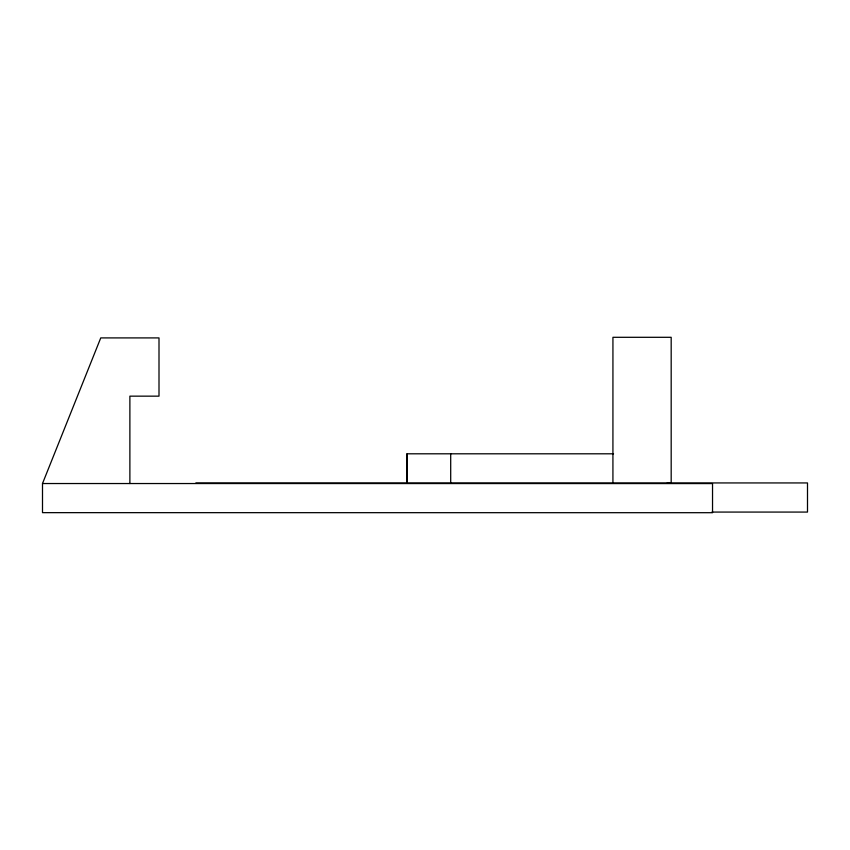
<?xml version="1.0" encoding="UTF-8"?>
<svg xmlns="http://www.w3.org/2000/svg" width="850" height="850" viewBox="0 0 850 850"><rect width="100%" height="100%" fill="white"/><g stroke="black" fill="none" stroke-linecap="round" stroke-linejoin="round"><path stroke-width="1.27" d="M407.012 453.804L407.012 482.938L407.012 453.804L613.551 453.804M450.702 482.938L450.702 453.804M612.924 482.938L612.935 337.301L671.181 337.301L671.181 482.938M42.5 483.533L712.534 483.576L712.534 512.699L42.5 512.656L42.5 483.533L100.757 337.907L159.003 337.907L159.003 396.153L129.88 396.153L129.88 483.533M195.851 482.938L807.5 482.938L807.5 512.072L711.971 512.072M667.271 482.938L670.183 482.938"/></g></svg>
